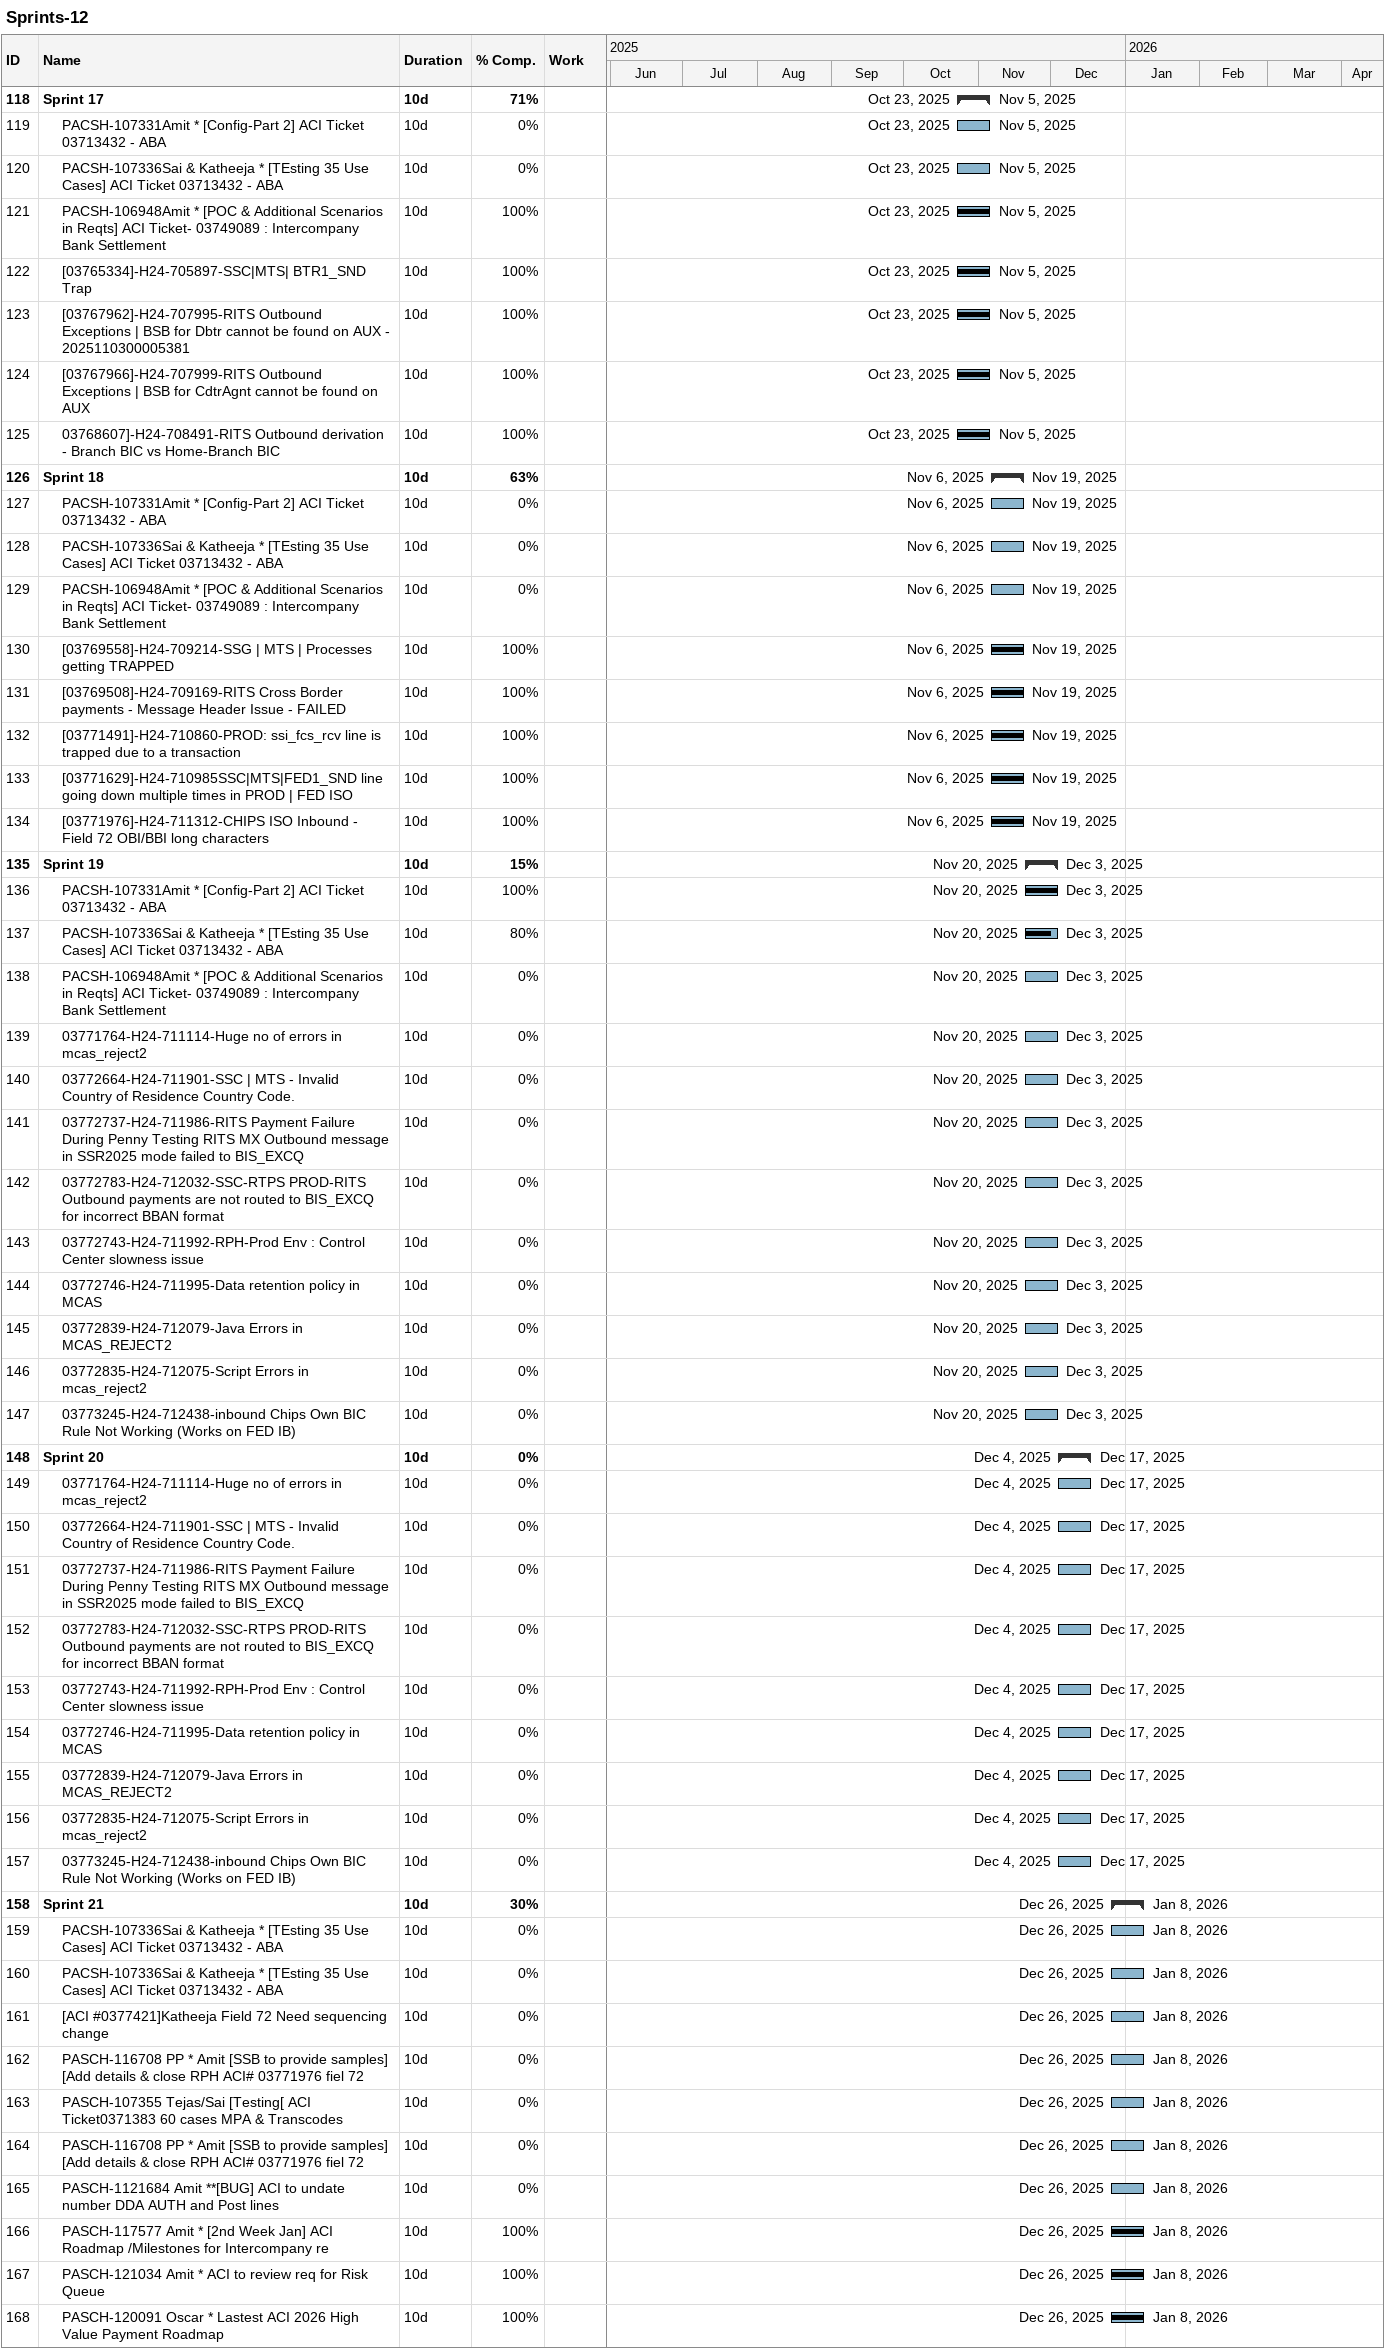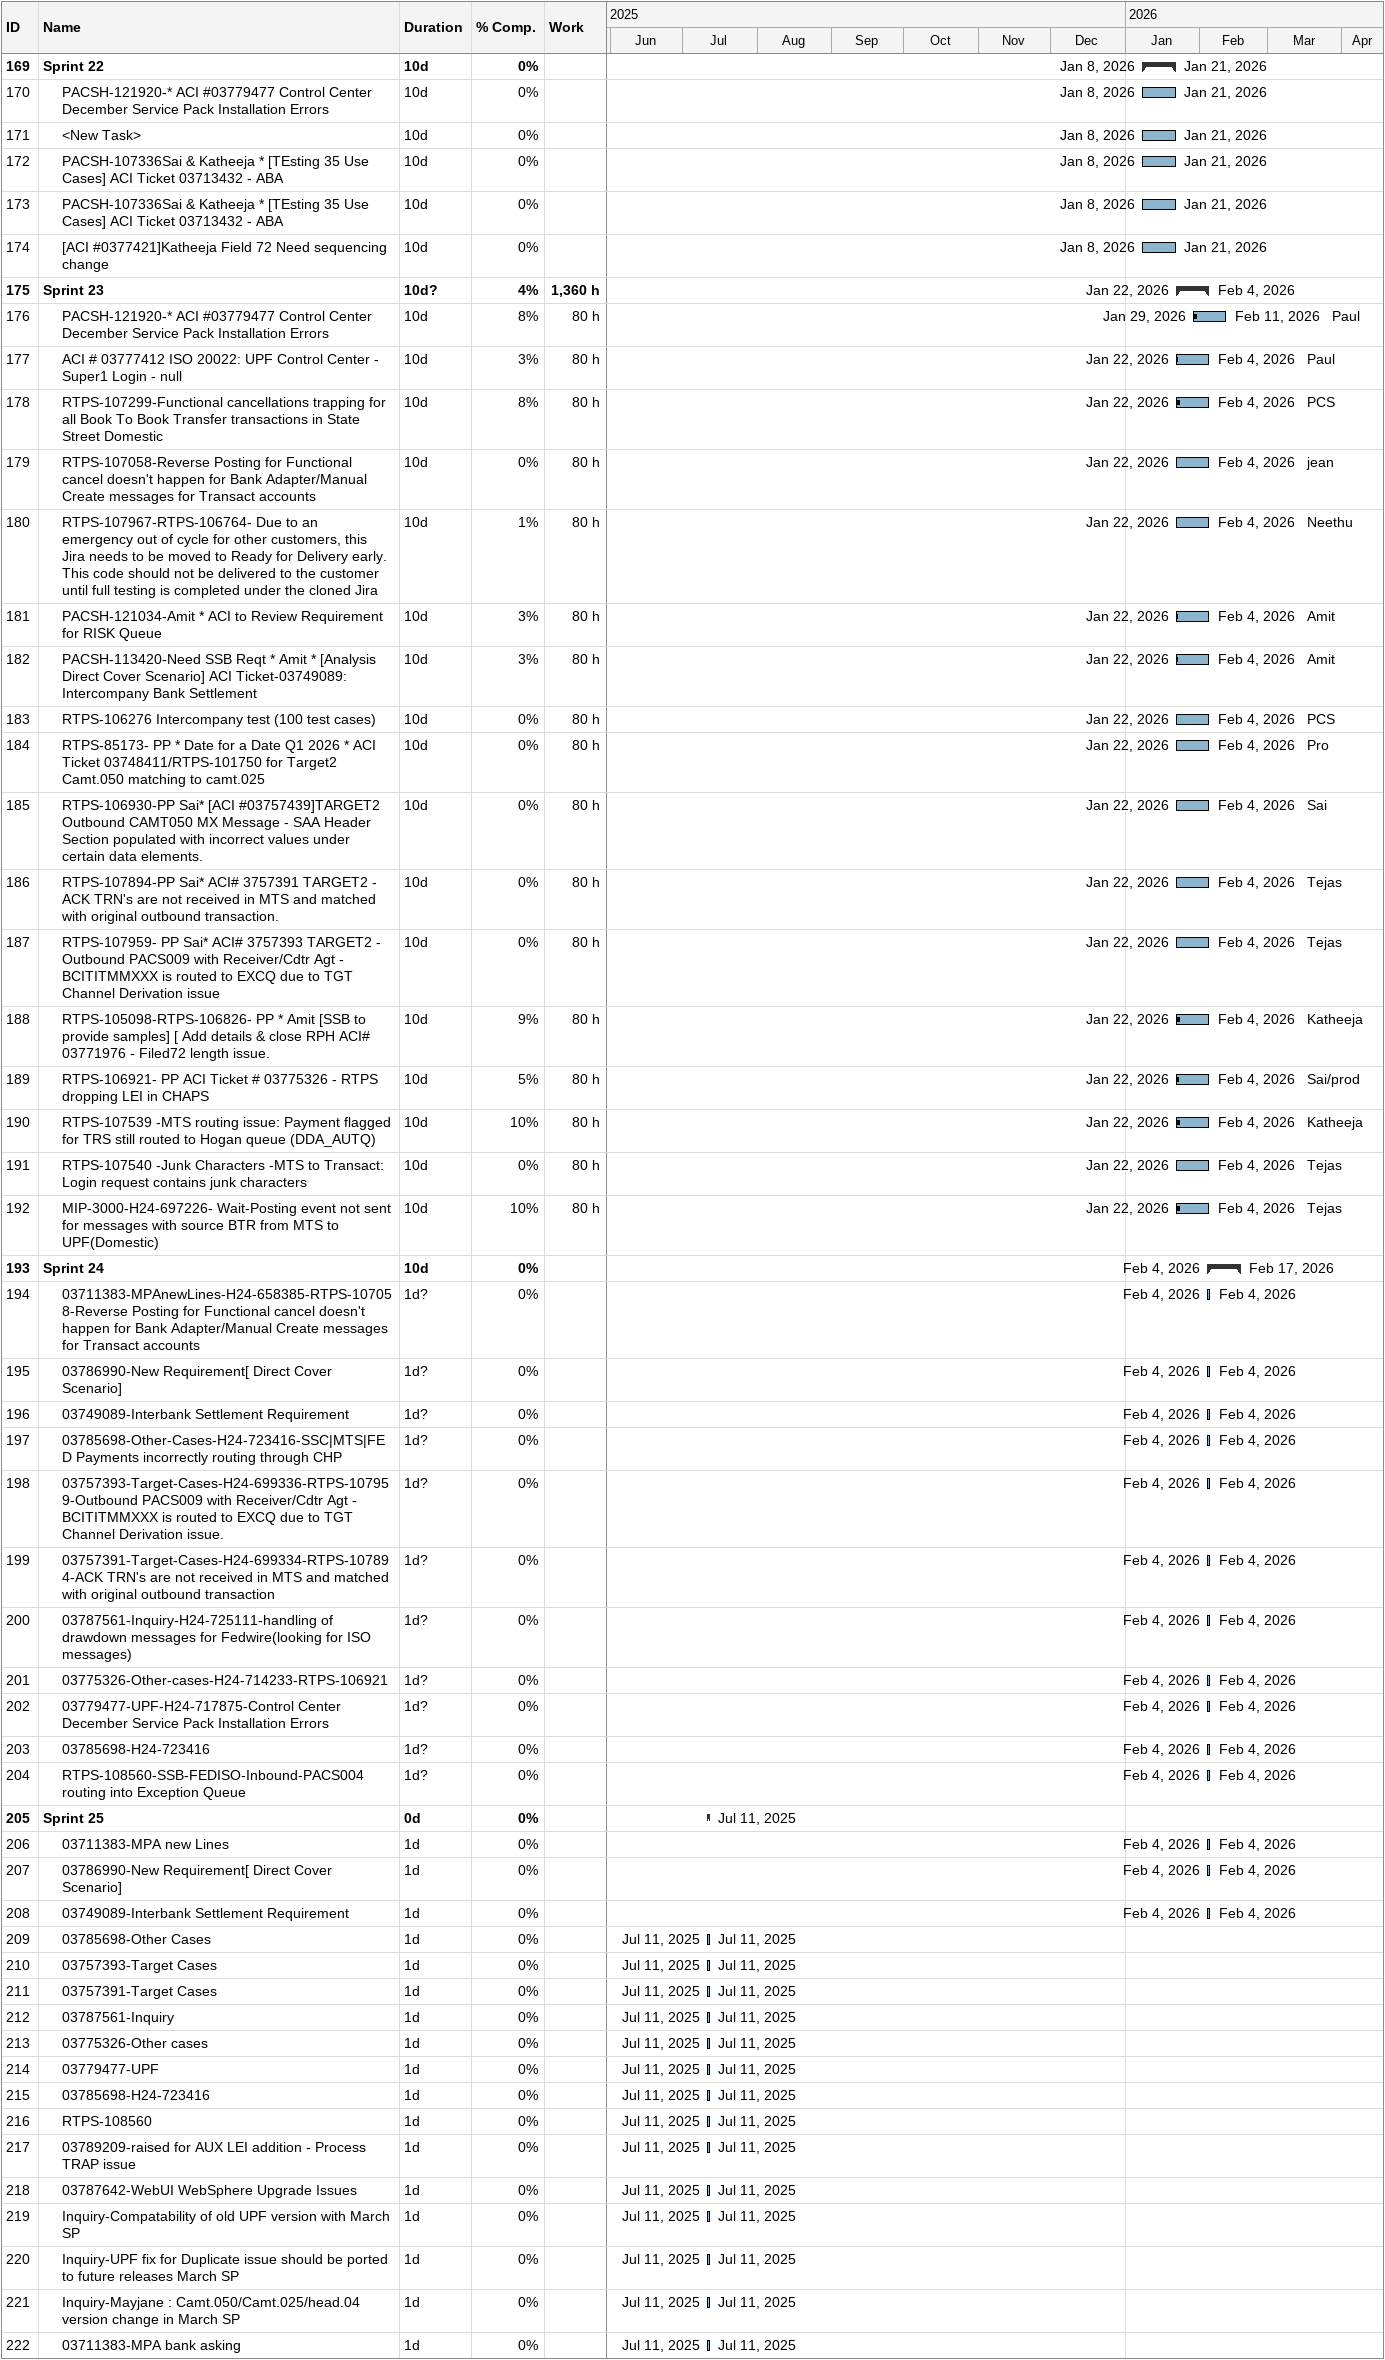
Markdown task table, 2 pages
Sprints-12

| ID | Level | Task | Duration | Start | Finish | Resources | % complete | Work (h) |
|---|---|---|---|---|---|---|---|---|
| 118 | 1 | **Sprint 17** | 10d | 2025-10-23 | 2025-11-05 |  | 71 |  |
| 119 | 2 | PACSH-107331Amit * [Config-Part 2] ACI Ticket 03713432 - ABA | 10d | 2025-10-23 | 2025-11-05 |  | 0 |  |
| 120 | 2 | PACSH-107336Sai & Katheeja * [TEsting 35 Use Cases] ACI Ticket 03713432 - ABA | 10d | 2025-10-23 | 2025-11-05 |  | 0 |  |
| 121 | 2 | PACSH-106948Amit * [POC & Additional Scenarios in Reqts] ACI Ticket- 03749089 : Intercompany Bank Settlement | 10d | 2025-10-23 | 2025-11-05 |  | 100 |  |
| 122 | 2 | [03765334]-H24-705897-SSC\|MTS\| BTR1_SND Trap | 10d | 2025-10-23 | 2025-11-05 |  | 100 |  |
| 123 | 2 | [03767962]-H24-707995-RITS Outbound Exceptions \| BSB for Dbtr cannot be found on AUX - 2025110300005381 | 10d | 2025-10-23 | 2025-11-05 |  | 100 |  |
| 124 | 2 | [03767966]-H24-707999-RITS Outbound Exceptions \| BSB for CdtrAgnt cannot be found on AUX | 10d | 2025-10-23 | 2025-11-05 |  | 100 |  |
| 125 | 2 | 03768607]-H24-708491-RITS Outbound derivation - Branch BIC vs Home-Branch BIC | 10d | 2025-10-23 | 2025-11-05 |  | 100 |  |
| 126 | 1 | **Sprint 18** | 10d | 2025-11-06 | 2025-11-19 |  | 63 |  |
| 127 | 2 | PACSH-107331Amit * [Config-Part 2] ACI Ticket 03713432 - ABA | 10d | 2025-11-06 | 2025-11-19 |  | 0 |  |
| 128 | 2 | PACSH-107336Sai & Katheeja * [TEsting 35 Use Cases] ACI Ticket 03713432 - ABA | 10d | 2025-11-06 | 2025-11-19 |  | 0 |  |
| 129 | 2 | PACSH-106948Amit * [POC & Additional Scenarios in Reqts] ACI Ticket- 03749089 : Intercompany Bank Settlement | 10d | 2025-11-06 | 2025-11-19 |  | 0 |  |
| 130 | 2 | [03769558]-H24-709214-SSG \| MTS \| Processes getting TRAPPED | 10d | 2025-11-06 | 2025-11-19 |  | 100 |  |
| 131 | 2 | [03769508]-H24-709169-RITS Cross Border payments - Message Header Issue - FAILED | 10d | 2025-11-06 | 2025-11-19 |  | 100 |  |
| 132 | 2 | [03771491]-H24-710860-PROD: ssi_fcs_rcv line is trapped due to a transaction | 10d | 2025-11-06 | 2025-11-19 |  | 100 |  |
| 133 | 2 | [03771629]-H24-710985SSC\|MTS\|FED1_SND line going down multiple times in PROD \| FED ISO | 10d | 2025-11-06 | 2025-11-19 |  | 100 |  |
| 134 | 2 | [03771976]-H24-711312-CHIPS ISO Inbound - Field 72 OBI/BBI long characters | 10d | 2025-11-06 | 2025-11-19 |  | 100 |  |
| 135 | 1 | **Sprint 19** | 10d | 2025-11-20 | 2025-12-03 |  | 15 |  |
| 136 | 2 | PACSH-107331Amit * [Config-Part 2] ACI Ticket 03713432 - ABA | 10d | 2025-11-20 | 2025-12-03 |  | 100 |  |
| 137 | 2 | PACSH-107336Sai & Katheeja * [TEsting 35 Use Cases] ACI Ticket 03713432 - ABA | 10d | 2025-11-20 | 2025-12-03 |  | 80 |  |
| 138 | 2 | PACSH-106948Amit * [POC & Additional Scenarios in Reqts] ACI Ticket- 03749089 : Intercompany Bank Settlement | 10d | 2025-11-20 | 2025-12-03 |  | 0 |  |
| 139 | 2 | 03771764-H24-711114-Huge no of errors in mcas_reject2 | 10d | 2025-11-20 | 2025-12-03 |  | 0 |  |
| 140 | 2 | 03772664-H24-711901-SSC \| MTS - Invalid Country of Residence Country Code. | 10d | 2025-11-20 | 2025-12-03 |  | 0 |  |
| 141 | 2 | 03772737-H24-711986-RITS Payment Failure During Penny Testing RITS MX Outbound message in SSR2025 mode failed to BIS_EXCQ | 10d | 2025-11-20 | 2025-12-03 |  | 0 |  |
| 142 | 2 | 03772783-H24-712032-SSC-RTPS PROD-RITS Outbound payments are not routed to BIS_EXCQ for incorrect BBAN format | 10d | 2025-11-20 | 2025-12-03 |  | 0 |  |
| 143 | 2 | 03772743-H24-711992-RPH-Prod Env : Control Center slowness issue | 10d | 2025-11-20 | 2025-12-03 |  | 0 |  |
| 144 | 2 | 03772746-H24-711995-Data retention policy in MCAS | 10d | 2025-11-20 | 2025-12-03 |  | 0 |  |
| 145 | 2 | 03772839-H24-712079-Java Errors in MCAS_REJECT2 | 10d | 2025-11-20 | 2025-12-03 |  | 0 |  |
| 146 | 2 | 03772835-H24-712075-Script Errors in mcas_reject2 | 10d | 2025-11-20 | 2025-12-03 |  | 0 |  |
| 147 | 2 | 03773245-H24-712438-inbound Chips Own BIC Rule Not Working (Works on FED IB) | 10d | 2025-11-20 | 2025-12-03 |  | 0 |  |
| 148 | 1 | **Sprint 20** | 10d | 2025-12-04 | 2025-12-17 |  | 0 |  |
| 149 | 2 | 03771764-H24-711114-Huge no of errors in mcas_reject2 | 10d | 2025-12-04 | 2025-12-17 |  | 0 |  |
| 150 | 2 | 03772664-H24-711901-SSC \| MTS - Invalid Country of Residence Country Code. | 10d | 2025-12-04 | 2025-12-17 |  | 0 |  |
| 151 | 2 | 03772737-H24-711986-RITS Payment Failure During Penny Testing RITS MX Outbound message in SSR2025 mode failed to BIS_EXCQ | 10d | 2025-12-04 | 2025-12-17 |  | 0 |  |
| 152 | 2 | 03772783-H24-712032-SSC-RTPS PROD-RITS Outbound payments are not routed to BIS_EXCQ for incorrect BBAN format | 10d | 2025-12-04 | 2025-12-17 |  | 0 |  |
| 153 | 2 | 03772743-H24-711992-RPH-Prod Env : Control Center slowness issue | 10d | 2025-12-04 | 2025-12-17 |  | 0 |  |
| 154 | 2 | 03772746-H24-711995-Data retention policy in MCAS | 10d | 2025-12-04 | 2025-12-17 |  | 0 |  |
| 155 | 2 | 03772839-H24-712079-Java Errors in MCAS_REJECT2 | 10d | 2025-12-04 | 2025-12-17 |  | 0 |  |
| 156 | 2 | 03772835-H24-712075-Script Errors in mcas_reject2 | 10d | 2025-12-04 | 2025-12-17 |  | 0 |  |
| 157 | 2 | 03773245-H24-712438-inbound Chips Own BIC Rule Not Working (Works on FED IB) | 10d | 2025-12-04 | 2025-12-17 |  | 0 |  |
| 158 | 1 | **Sprint 21** | 10d | 2025-12-26 | 2026-01-08 |  | 30 |  |
| 159 | 2 | PACSH-107336Sai & Katheeja * [TEsting 35 Use Cases] ACI Ticket 03713432 - ABA | 10d | 2025-12-26 | 2026-01-08 |  | 0 |  |
| 160 | 2 | PACSH-107336Sai & Katheeja * [TEsting 35 Use Cases] ACI Ticket 03713432 - ABA | 10d | 2025-12-26 | 2026-01-08 |  | 0 |  |
| 161 | 2 | [ACI #0377421]Katheeja Field 72 Need sequencing change | 10d | 2025-12-26 | 2026-01-08 |  | 0 |  |
| 162 | 2 | PASCH-116708 PP * Amit [SSB to provide samples] [Add details & close RPH ACI# 03771976 fiel 72 | 10d | 2025-12-26 | 2026-01-08 |  | 0 |  |
| 163 | 2 | PASCH-107355 Tejas/Sai [Testing[ ACI Ticket0371383 60 cases MPA & Transcodes | 10d | 2025-12-26 | 2026-01-08 |  | 0 |  |
| 164 | 2 | PASCH-116708 PP * Amit [SSB to provide samples] [Add details & close RPH ACI# 03771976 fiel 72 | 10d | 2025-12-26 | 2026-01-08 |  | 0 |  |
| 165 | 2 | PASCH-1121684 Amit **[BUG] ACI to undate number DDA AUTH and Post lines | 10d | 2025-12-26 | 2026-01-08 |  | 0 |  |
| 166 | 2 | PASCH-117577 Amit * [2nd Week Jan] ACI Roadmap /Milestones for Intercompany re | 10d | 2025-12-26 | 2026-01-08 |  | 100 |  |
| 167 | 2 | PASCH-121034 Amit * ACI to review req for Risk Queue | 10d | 2025-12-26 | 2026-01-08 |  | 100 |  |
| 168 | 2 | PASCH-120091 Oscar * Lastest ACI 2026 High Value Payment Roadmap | 10d | 2025-12-26 | 2026-01-08 |  | 100 |  |
| 169 | 1 | **Sprint 22** | 10d | 2026-01-08 | 2026-01-21 |  | 0 |  |
| 170 | 2 | PACSH-121920-* ACI #03779477 Control Center December Service Pack Installation Errors | 10d | 2026-01-08 | 2026-01-21 |  | 0 |  |
| 171 | 2 | <New Task> | 10d | 2026-01-08 | 2026-01-21 |  | 0 |  |
| 172 | 2 | PACSH-107336Sai & Katheeja * [TEsting 35 Use Cases] ACI Ticket 03713432 - ABA | 10d | 2026-01-08 | 2026-01-21 |  | 0 |  |
| 173 | 2 | PACSH-107336Sai & Katheeja * [TEsting 35 Use Cases] ACI Ticket 03713432 - ABA | 10d | 2026-01-08 | 2026-01-21 |  | 0 |  |
| 174 | 2 | [ACI #0377421]Katheeja Field 72 Need sequencing change | 10d | 2026-01-08 | 2026-01-21 |  | 0 |  |
| 175 | 1 | **Sprint 23** | 10d? | 2026-01-22 | 2026-02-04 |  | 4 | 1360 |
| 176 | 2 | PACSH-121920-* ACI #03779477 Control Center December Service Pack Installation Errors | 10d | 2026-01-29 | 2026-02-11 | Paul | 8 | 80 |
| 177 | 2 | ACI # 03777412 ISO 20022: UPF Control Center - Super1 Login - null | 10d | 2026-01-22 | 2026-02-04 | Paul | 3 | 80 |
| 178 | 2 | RTPS-107299-Functional cancellations trapping for all Book To Book Transfer transactions in State Street Domestic | 10d | 2026-01-22 | 2026-02-04 | PCS | 8 | 80 |
| 179 | 2 | RTPS-107058-Reverse Posting for Functional cancel doesn't happen for Bank Adapter/Manual Create messages for Transact accounts | 10d | 2026-01-22 | 2026-02-04 | jean | 0 | 80 |
| 180 | 2 | RTPS-107967-RTPS-106764- Due to an emergency out of cycle for other customers, this Jira needs to be moved to Ready for Delivery early. This code should not be delivered to the customer until full testing is completed under the cloned Jira | 10d | 2026-01-22 | 2026-02-04 | Neethu | 1 | 80 |
| 181 | 2 | PACSH-121034-Amit * ACI to Review Requirement for RISK Queue | 10d | 2026-01-22 | 2026-02-04 | Amit | 3 | 80 |
| 182 | 2 | PACSH-113420-Need SSB Reqt * Amit * [Analysis Direct Cover Scenario] ACI Ticket-03749089: Intercompany Bank Settlement | 10d | 2026-01-22 | 2026-02-04 | Amit | 3 | 80 |
| 183 | 2 | RTPS-106276 Intercompany test (100 test cases) | 10d | 2026-01-22 | 2026-02-04 | PCS | 0 | 80 |
| 184 | 2 | RTPS-85173- PP * Date for a Date Q1 2026 * ACI Ticket 03748411/RTPS-101750 for Target2 Camt.050 matching to camt.025 | 10d | 2026-01-22 | 2026-02-04 | Pro | 0 | 80 |
| 185 | 2 | RTPS-106930-PP Sai* [ACI #03757439]TARGET2 Outbound CAMT050 MX Message - SAA Header Section populated with incorrect values under certain data elements. | 10d | 2026-01-22 | 2026-02-04 | Sai | 0 | 80 |
| 186 | 2 | RTPS-107894-PP Sai* ACI# 3757391 TARGET2 - ACK TRN's are not received in MTS and matched with original outbound transaction. | 10d | 2026-01-22 | 2026-02-04 | Tejas | 0 | 80 |
| 187 | 2 | RTPS-107959- PP Sai* ACI# 3757393 TARGET2 - Outbound PACS009 with Receiver/Cdtr Agt - BCITITMMXXX is routed to EXCQ due to TGT Channel Derivation issue | 10d | 2026-01-22 | 2026-02-04 | Tejas | 0 | 80 |
| 188 | 2 | RTPS-105098-RTPS-106826- PP * Amit [SSB to provide samples] [ Add details & close RPH ACI# 03771976 - Filed72 length issue. | 10d | 2026-01-22 | 2026-02-04 | Katheeja | 9 | 80 |
| 189 | 2 | RTPS-106921- PP ACI Ticket # 03775326 - RTPS dropping LEI in CHAPS | 10d | 2026-01-22 | 2026-02-04 | Sai/prod | 5 | 80 |
| 190 | 2 | RTPS-107539 -MTS routing issue: Payment flagged for TRS still routed to Hogan queue (DDA_AUTQ) | 10d | 2026-01-22 | 2026-02-04 | Katheeja | 10 | 80 |
| 191 | 2 | RTPS-107540 -Junk Characters -MTS to Transact: Login request contains junk characters | 10d | 2026-01-22 | 2026-02-04 | Tejas | 0 | 80 |
| 192 | 2 | MIP-3000-H24-697226- Wait-Posting event not sent for messages with source BTR from MTS to UPF(Domestic) | 10d | 2026-01-22 | 2026-02-04 | Tejas | 10 | 80 |
| 193 | 1 | **Sprint 24** | 10d | 2026-02-04 | 2026-02-17 |  | 0 |  |
| 194 | 2 | 03711383-MPAnewLines-H24-658385-RTPS-107058-Reverse Posting for Functional cancel doesn't happen for Bank Adapter/Manual Create messages for Transact accounts | 1d? | 2026-02-04 | 2026-02-04 |  | 0 |  |
| 195 | 2 | 03786990-New Requirement[ Direct Cover Scenario] | 1d? | 2026-02-04 | 2026-02-04 |  | 0 |  |
| 196 | 2 | 03749089-Interbank Settlement Requirement | 1d? | 2026-02-04 | 2026-02-04 |  | 0 |  |
| 197 | 2 | 03785698-Other-Cases-H24-723416-SSC\|MTS\|FED Payments incorrectly routing through CHP | 1d? | 2026-02-04 | 2026-02-04 |  | 0 |  |
| 198 | 2 | 03757393-Target-Cases-H24-699336-RTPS-107959-Outbound PACS009 with Receiver/Cdtr Agt - BCITITMMXXX is routed to EXCQ due to TGT Channel Derivation issue. | 1d? | 2026-02-04 | 2026-02-04 |  | 0 |  |
| 199 | 2 | 03757391-Target-Cases-H24-699334-RTPS-107894-ACK TRN's are not received in MTS and matched with original outbound transaction | 1d? | 2026-02-04 | 2026-02-04 |  | 0 |  |
| 200 | 2 | 03787561-Inquiry-H24-725111-handling of drawdown messages for Fedwire(looking for ISO messages) | 1d? | 2026-02-04 | 2026-02-04 |  | 0 |  |
| 201 | 2 | 03775326-Other-cases-H24-714233-RTPS-106921 | 1d? | 2026-02-04 | 2026-02-04 |  | 0 |  |
| 202 | 2 | 03779477-UPF-H24-717875-Control Center December Service Pack Installation Errors | 1d? | 2026-02-04 | 2026-02-04 |  | 0 |  |
| 203 | 2 | 03785698-H24-723416 | 1d? | 2026-02-04 | 2026-02-04 |  | 0 |  |
| 204 | 2 | RTPS-108560-SSB-FEDISO-Inbound-PACS004 routing into Exception Queue | 1d? | 2026-02-04 | 2026-02-04 |  | 0 |  |
| 205 | 1 | **Sprint 25** | 0d | 2025-07-11 | 2025-07-11 |  | 0 |  |
| 206 | 2 | 03711383-MPA new Lines | 1d | 2026-02-04 | 2026-02-04 |  | 0 |  |
| 207 | 2 | 03786990-New Requirement[ Direct Cover Scenario] | 1d | 2026-02-04 | 2026-02-04 |  | 0 |  |
| 208 | 2 | 03749089-Interbank Settlement Requirement | 1d | 2026-02-04 | 2026-02-04 |  | 0 |  |
| 209 | 2 | 03785698-Other Cases | 1d | 2025-07-11 | 2025-07-11 |  | 0 |  |
| 210 | 2 | 03757393-Target Cases | 1d | 2025-07-11 | 2025-07-11 |  | 0 |  |
| 211 | 2 | 03757391-Target Cases | 1d | 2025-07-11 | 2025-07-11 |  | 0 |  |
| 212 | 2 | 03787561-Inquiry | 1d | 2025-07-11 | 2025-07-11 |  | 0 |  |
| 213 | 2 | 03775326-Other cases | 1d | 2025-07-11 | 2025-07-11 |  | 0 |  |
| 214 | 2 | 03779477-UPF | 1d | 2025-07-11 | 2025-07-11 |  | 0 |  |
| 215 | 2 | 03785698-H24-723416 | 1d | 2025-07-11 | 2025-07-11 |  | 0 |  |
| 216 | 2 | RTPS-108560 | 1d | 2025-07-11 | 2025-07-11 |  | 0 |  |
| 217 | 2 | 03789209-raised for AUX LEI addition - Process TRAP issue | 1d | 2025-07-11 | 2025-07-11 |  | 0 |  |
| 218 | 2 | 03787642-WebUI WebSphere Upgrade Issues | 1d | 2025-07-11 | 2025-07-11 |  | 0 |  |
| 219 | 2 | Inquiry-Compatability of old UPF version with March SP | 1d | 2025-07-11 | 2025-07-11 |  | 0 |  |
| 220 | 2 | Inquiry-UPF fix for Duplicate issue should be ported to future releases March SP | 1d | 2025-07-11 | 2025-07-11 |  | 0 |  |
| 221 | 2 | Inquiry-Mayjane : Camt.050/Camt.025/head.04 version change in March SP | 1d | 2025-07-11 | 2025-07-11 |  | 0 |  |
| 222 | 2 | 03711383-MPA bank asking | 1d | 2025-07-11 | 2025-07-11 |  | 0 |  |
